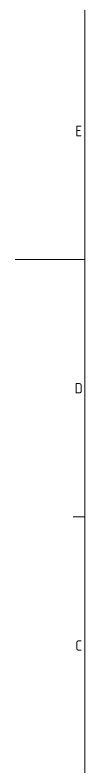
# Model space of a CAD drawing. Header units: millimetres. Extents: x 0 to 2102, y 0 to 1485.
# Drawn here: x 0 to 50, y 376 to 919 of the extents above; entities that cross this region are included whole.
import ezdxf

# ---------------------------------------------------------------- set-up
doc = ezdxf.new("R2010")
doc.units = ezdxf.units.MM
doc.header["$LTSCALE"] = 2.5
doc.layers.get('0').update_dxf_attribs({"color": 3, "lineweight": 5})
doc.layers.add('경계(ISO)', color=7, linetype='Continuous', lineweight=5)
doc.styles.add('문자 텍스트_PSTEK_POSCO', font='isocp.shx')

# ---------------------------------------------------------------- blocks, each defined once
blk = doc.blocks.new('경계 Default Border')
at = {"layer": '경계(ISO)'}
blk.add_line((20, 222.75), (16.6, 222.75), dxfattribs=at)
at = {"layer": '경계(ISO)', "flags": 128}
for points in [[(20, 20), (20, 574)], [(0, 297), (20, 297)]]:
    blk.add_lwpolyline(points, dxfattribs=at)
at = {"layer": '경계(ISO)', "color": 2, "char_height": 3, "attachment_point": 7, "style": '문자 텍스트_PSTEK_POSCO'}
for s, insert in [('E', (17.24, 332.6)), ('D', (17.08, 258.35)), ('C', (17.24, 184.1))]:
    blk.add_mtext(s, dxfattribs=dict(at, insert=insert))

msp = doc.modelspace()

# ---------------------------------------------------------------- block references
at = {"xscale": 2.5, "yscale": 2.5, "zscale": 2.5}
msp.add_blockref('경계 Default Border', (0, 0), dxfattribs=at)

doc.saveas('drawing.dxf')
